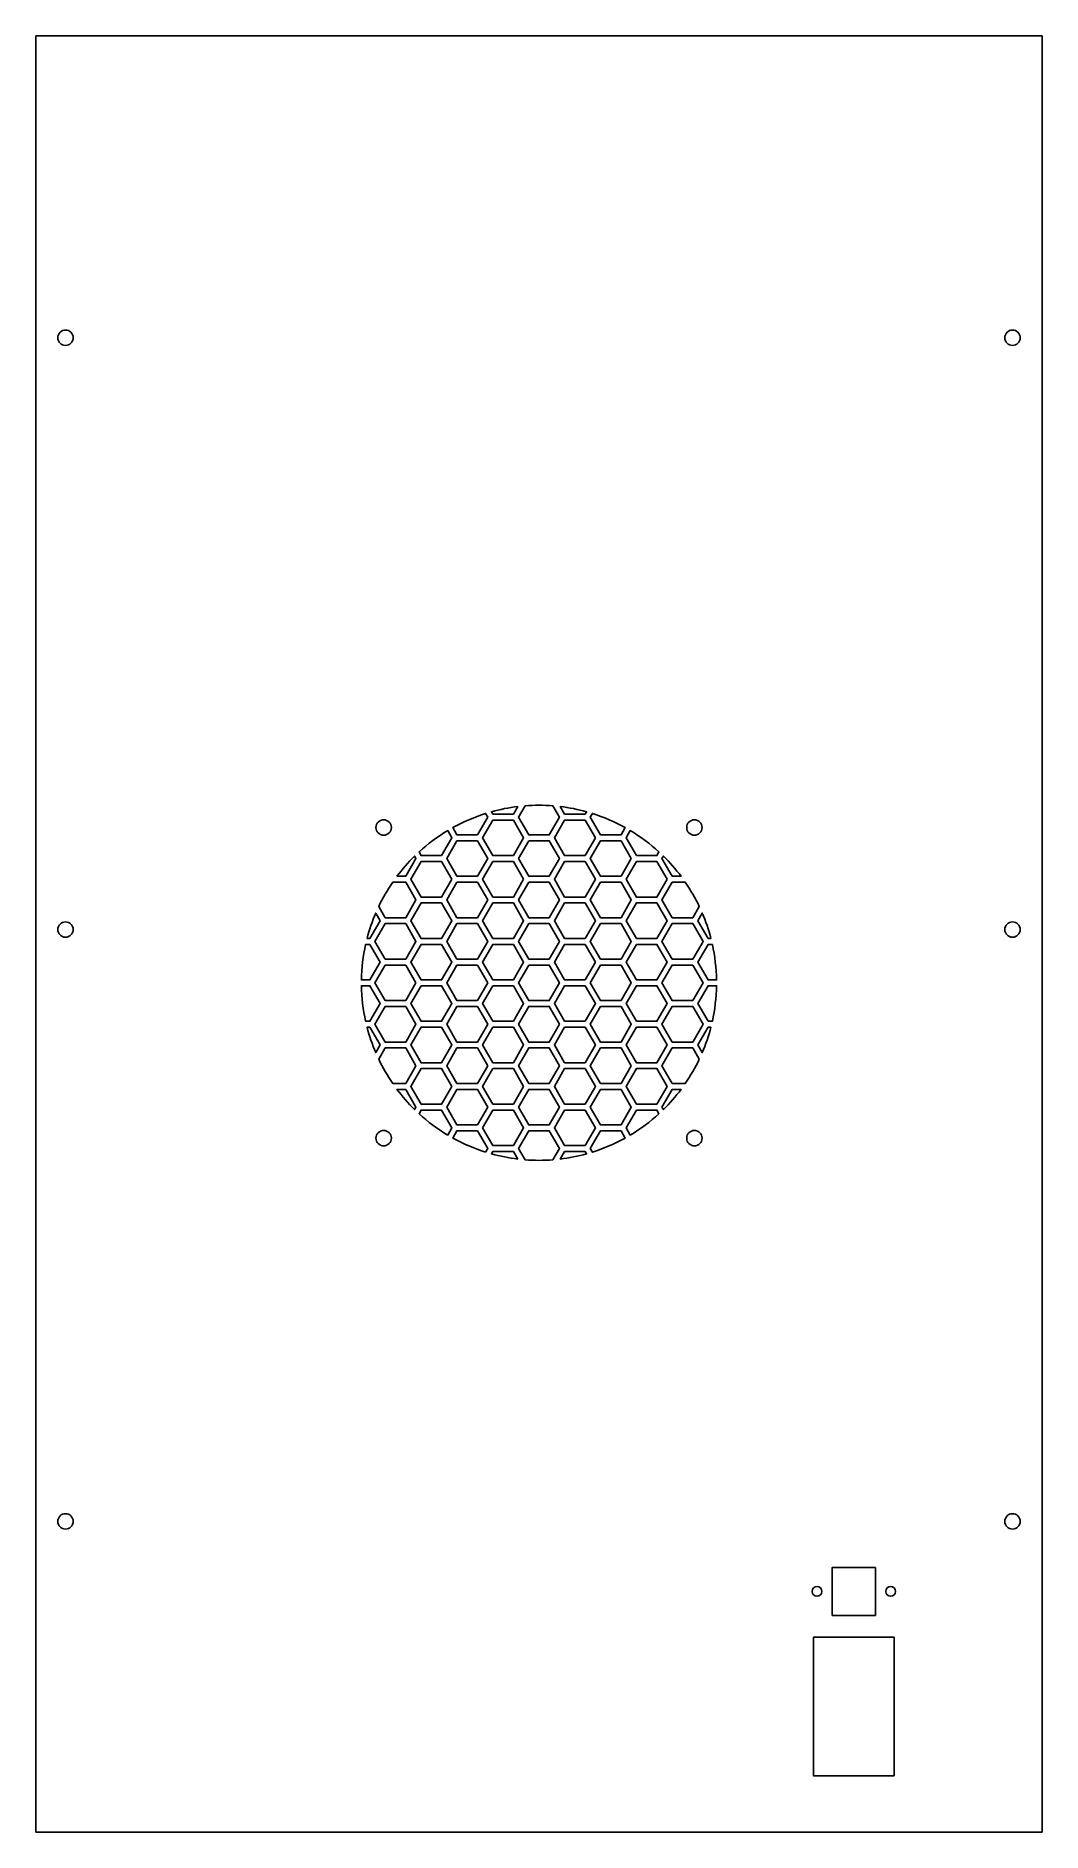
# Model space of a CAD drawing. Header units: millimetres. Extents: x -19 to 321, y -136 to 471.
import ezdxf

# ---------------------------------------------------------------- set-up
doc = ezdxf.new("R2010")
doc.units = ezdxf.units.MM
doc.layers.get('0').update_dxf_attribs({"linetype": 'CONTINUOUS'})

msp = doc.modelspace()

# ---------------------------------------------------------------- linework, layer by layer
for points in [[(-18.66, 471.5), (321.34, 471.5), (321.34, -135.5), (-18.66, -135.5)], [(142.68, 194.5), (146.14, 200.5), (142.68, 206.5), (135.75, 206.5), (132.28, 200.5), (135.75, 194.5)], [(166.93, 194.5), (170.39, 200.5), (166.93, 206.5), (160, 206.5), (156.53, 200.5), (160, 194.5)], [(130.55, 199.5), (123.62, 199.5), (120.16, 193.5), (123.62, 187.5), (130.55, 187.5), (134.02, 193.5)], [(147.87, 199.5), (144.41, 193.5), (147.87, 187.5), (154.8, 187.5), (158.26, 193.5), (154.8, 199.5)], [(182.51, 193.5), (179.05, 199.5), (172.12, 199.5), (168.66, 193.5), (172.12, 187.5), (179.05, 187.5)], [(121.89, 186.5), (118.43, 192.5), (111.5, 192.5), (108.04, 186.5), (111.5, 180.5), (118.43, 180.5)], [(146.14, 186.5), (142.68, 192.5), (135.75, 192.5), (132.28, 186.5), (135.75, 180.5), (142.68, 180.5)], [(166.93, 180.5), (170.39, 186.5), (166.93, 192.5), (160, 192.5), (156.53, 186.5), (160, 180.5)], [(194.64, 186.5), (191.17, 192.5), (184.24, 192.5), (180.78, 186.5), (184.24, 180.5), (191.17, 180.5)], [(130.55, 185.5), (123.62, 185.5), (120.16, 179.5), (123.62, 173.5), (130.55, 173.5), (134.02, 179.5)], [(147.87, 185.5), (144.41, 179.5), (147.87, 173.5), (154.8, 173.5), (158.26, 179.5), (154.8, 185.5)], [(172.12, 173.5), (179.05, 173.5), (182.51, 179.5), (179.05, 185.5), (172.12, 185.5), (168.66, 179.5)], [(118.43, 178.5), (111.5, 178.5), (108.04, 172.5), (111.5, 166.5), (118.43, 166.5), (121.89, 172.5)], [(142.68, 178.5), (135.75, 178.5), (132.28, 172.5), (135.75, 166.5), (142.68, 166.5), (146.14, 172.5)], [(166.93, 166.5), (170.39, 172.5), (166.93, 178.5), (160, 178.5), (156.53, 172.5), (160, 166.5)], [(184.24, 166.5), (191.17, 166.5), (194.64, 172.5), (191.17, 178.5), (184.24, 178.5), (180.78, 172.5)], [(106.3, 171.5), (99.38, 171.5), (95.91, 165.5), (99.38, 159.5), (106.3, 159.5), (109.77, 165.5)], [(130.55, 171.5), (123.62, 171.5), (120.16, 165.5), (123.62, 159.5), (130.55, 159.5), (134.02, 165.5)], [(147.87, 171.5), (144.41, 165.5), (147.87, 159.5), (154.8, 159.5), (158.26, 165.5), (154.8, 171.5)], [(179.05, 171.5), (172.12, 171.5), (168.66, 165.5), (172.12, 159.5), (179.05, 159.5), (182.51, 165.5)], [(203.3, 171.5), (196.37, 171.5), (192.9, 165.5), (196.37, 159.5), (203.3, 159.5), (206.76, 165.5)], [(118.43, 164.5), (111.5, 164.5), (108.04, 158.5), (111.5, 152.5), (118.43, 152.5), (121.89, 158.5)], [(142.68, 164.5), (135.75, 164.5), (132.28, 158.5), (135.75, 152.5), (142.68, 152.5), (146.14, 158.5)], [(166.93, 152.5), (170.39, 158.5), (166.93, 164.5), (160, 164.5), (156.53, 158.5), (160, 152.5)], [(184.24, 164.5), (180.78, 158.5), (184.24, 152.5), (191.17, 152.5), (194.64, 158.5), (191.17, 164.5)], [(109.77, 151.5), (106.3, 157.5), (99.38, 157.5), (95.91, 151.5), (99.38, 145.5), (106.3, 145.5)], [(134.02, 151.5), (130.55, 157.5), (123.62, 157.5), (120.16, 151.5), (123.62, 145.5), (130.55, 145.5)], [(147.87, 157.5), (144.41, 151.5), (147.87, 145.5), (154.8, 145.5), (158.26, 151.5), (154.8, 157.5)], [(168.66, 151.5), (172.12, 145.5), (179.05, 145.5), (182.51, 151.5), (179.05, 157.5), (172.12, 157.5)], [(192.9, 151.5), (196.37, 145.5), (203.3, 145.5), (206.76, 151.5), (203.3, 157.5), (196.37, 157.5)], [(111.5, 150.5), (108.04, 144.5), (111.5, 138.5), (118.43, 138.5), (121.89, 144.5), (118.43, 150.5)], [(135.75, 150.5), (132.28, 144.5), (135.75, 138.5), (142.68, 138.5), (146.14, 144.5), (142.68, 150.5)], [(166.93, 138.5), (170.39, 144.5), (166.93, 150.5), (160, 150.5), (156.53, 144.5), (160, 138.5)], [(184.24, 138.5), (191.17, 138.5), (194.64, 144.5), (191.17, 150.5), (184.24, 150.5), (180.78, 144.5)], [(106.3, 143.5), (99.38, 143.5), (95.91, 137.5), (99.38, 131.5), (106.3, 131.5), (109.77, 137.5)], [(130.55, 143.5), (123.62, 143.5), (120.16, 137.5), (123.62, 131.5), (130.55, 131.5), (134.02, 137.5)], [(158.26, 137.5), (154.8, 143.5), (147.87, 143.5), (144.41, 137.5), (147.87, 131.5), (154.8, 131.5)], [(179.05, 143.5), (172.12, 143.5), (168.66, 137.5), (172.12, 131.5), (179.05, 131.5), (182.51, 137.5)], [(203.3, 143.5), (196.37, 143.5), (192.9, 137.5), (196.37, 131.5), (203.3, 131.5), (206.76, 137.5)], [(118.43, 136.5), (111.5, 136.5), (108.04, 130.5), (111.5, 124.5), (118.43, 124.5), (121.89, 130.5)], [(142.68, 136.5), (135.75, 136.5), (132.28, 130.5), (135.75, 124.5), (142.68, 124.5), (146.14, 130.5)], [(166.93, 124.5), (170.39, 130.5), (166.93, 136.5), (160, 136.5), (156.53, 130.5), (160, 124.5)], [(191.17, 136.5), (184.24, 136.5), (180.78, 130.5), (184.24, 124.5), (191.17, 124.5), (194.64, 130.5)], [(134.02, 123.5), (130.55, 129.5), (123.62, 129.5), (120.16, 123.5), (123.62, 117.5), (130.55, 117.5)], [(158.26, 123.5), (154.8, 129.5), (147.87, 129.5), (144.41, 123.5), (147.87, 117.5), (154.8, 117.5)], [(182.51, 123.5), (179.05, 129.5), (172.12, 129.5), (168.66, 123.5), (172.12, 117.5), (179.05, 117.5)], [(121.89, 116.5), (118.43, 122.5), (111.5, 122.5), (108.04, 116.5), (111.5, 110.5), (118.43, 110.5)], [(146.14, 116.5), (142.68, 122.5), (135.75, 122.5), (132.28, 116.5), (135.75, 110.5), (142.68, 110.5)], [(166.93, 110.5), (170.39, 116.5), (166.93, 122.5), (160, 122.5), (156.53, 116.5), (160, 110.5)], [(191.17, 110.5), (194.64, 116.5), (191.17, 122.5), (184.24, 122.5), (180.78, 116.5), (184.24, 110.5)], [(130.55, 115.5), (123.62, 115.5), (120.16, 109.5), (123.62, 103.5), (130.55, 103.5), (134.02, 109.5)], [(158.26, 109.5), (154.8, 115.5), (147.87, 115.5), (144.41, 109.5), (147.87, 103.5), (154.8, 103.5)], [(179.05, 103.5), (182.51, 109.5), (179.05, 115.5), (172.12, 115.5), (168.66, 109.5), (172.12, 103.5)], [(132.28, 102.5), (135.75, 96.5), (142.68, 96.5), (146.14, 102.5), (142.68, 108.5), (135.75, 108.5)], [(160, 108.5), (156.53, 102.5), (160, 96.5), (166.93, 96.5), (170.39, 102.5), (166.93, 108.5)], [(265.01, -46.05), (250.46, -46.05), (250.46, -62.3), (265.01, -62.3)], [(271.34, -116.5), (271.34, -69.6), (244.14, -69.6), (244.14, -116.5)]]:
    msp.add_lwpolyline(points, close=True)
for points in [[(134.02, 207.5), (133.31, 208.73, 0.050476), (122.21, 203.95), (123.62, 201.5), (130.55, 201.5)], [(142.68, 208.5), (144.16, 211.07, 0.037773), (135.28, 209.31), (135.75, 208.5)], [(146.61, 211.31, -0.039448), (156.06, 211.31), (158.26, 207.5), (154.8, 201.5), (147.87, 201.5), (144.41, 207.5)], [(166.93, 208.5), (167.39, 209.31, 0.037772), (158.51, 211.07), (160, 208.5)], [(179.05, 201.5), (180.47, 203.95, 0.050476), (169.36, 208.73), (168.66, 207.5), (172.12, 201.5)], [(118.43, 194.5), (121.89, 200.5), (120.48, 202.95, 0.050475), (110.79, 195.73), (111.5, 194.5)], [(184.24, 194.5), (191.17, 194.5), (191.88, 195.73, 0.050476), (182.2, 202.95), (180.78, 200.5)], [(103.34, 187.5, -0.037777), (109.3, 194.31), (109.77, 193.5), (106.3, 187.5)], [(196.37, 187.5), (199.34, 187.5, 0.037777), (193.37, 194.31), (192.9, 193.5)], [(106.3, 185.5), (101.9, 185.5, 0.039442), (97.17, 177.31), (99.38, 173.5), (106.3, 173.5), (109.77, 179.5)], [(196.37, 173.5), (203.3, 173.5), (205.5, 177.31, 0.039442), (200.77, 185.5), (196.37, 185.5), (192.9, 179.5)], [(93.24, 166.5, -0.037782), (96.16, 175.07), (97.65, 172.5), (94.18, 166.5)], [(208.49, 166.5), (209.43, 166.5, 0.037778), (206.51, 175.07), (205.03, 172.5)], [(94.18, 164.5), (92.76, 164.5, 0.050476), (91.34, 152.5), (94.18, 152.5), (97.65, 158.5)], [(209.91, 164.5), (208.49, 164.5), (205.03, 158.5), (208.49, 152.5), (211.33, 152.5, 0.050476)], [(92.76, 138.5, -0.050476), (91.34, 150.5), (94.18, 150.5), (97.65, 144.5), (94.18, 138.5)], [(208.49, 138.5), (209.91, 138.5, 0.050476), (211.33, 150.5), (208.49, 150.5), (205.03, 144.5)], [(94.18, 136.5), (93.24, 136.5, 0.037782), (96.16, 127.93), (97.65, 130.5)], [(209.43, 136.5, -0.037778), (206.51, 127.93), (205.03, 130.5), (208.49, 136.5)], [(109.77, 123.5), (106.3, 129.5), (99.38, 129.5), (97.17, 125.68, 0.039442), (101.9, 117.5), (106.3, 117.5)], [(205.5, 125.68, -0.039442), (200.77, 117.5), (196.37, 117.5), (192.9, 123.5), (196.37, 129.5), (203.3, 129.5)], [(106.3, 115.5), (103.34, 115.5, 0.037777), (109.3, 108.69), (109.77, 109.5)], [(192.9, 109.5), (193.37, 108.69, 0.037777), (199.34, 115.5), (196.37, 115.5)], [(120.48, 100.04, -0.050475), (110.79, 107.27), (111.5, 108.5), (118.43, 108.5), (121.89, 102.5)], [(184.24, 108.5), (180.78, 102.5), (182.2, 100.04, 0.050476), (191.88, 107.27), (191.17, 108.5)], [(133.31, 94.27), (134.02, 95.5), (130.55, 101.5), (123.62, 101.5), (122.21, 99.04, 0.050476)], [(156.06, 91.69), (158.26, 95.5), (154.8, 101.5), (147.87, 101.5), (144.41, 95.5), (146.61, 91.69, 0.039448)], [(168.66, 95.5), (169.36, 94.27, 0.050476), (180.47, 99.04), (179.05, 101.5), (172.12, 101.5)], [(144.16, 91.93, -0.037773), (135.28, 93.69), (135.75, 94.5), (142.68, 94.5)], [(160, 94.5), (158.51, 91.93, 0.037772), (167.39, 93.69), (166.93, 94.5)]]:
    msp.add_lwpolyline(points, format="xyb", close=True)
at = {"extrusion": (1.29397e-16, -4.98894e-24, -1)}
for centre in [(8.66, 369.5, 0), (8.66, 169.5, 0), (8.66, -30.5, 0)]:
    msp.add_circle(centre, 2.6, dxfattribs=at)
at = {"extrusion": (4.94035e-15, -4.98894e-24, -1)}
for centre in [(-311.34, 369.5, 0), (-311.34, 169.5, 0), (-311.34, -30.5, 0)]:
    msp.add_circle(centre, 2.6, dxfattribs=at)
for centre, radius in [((98.84, 204, 0), 2.6), ((203.84, 204, 0), 2.6), ((98.84, 99, 0), 2.6), ((203.84, 99, 0), 2.6), ((245.29, -54.18, 0), 1.65), ((270.19, -54.18, 0), 1.65)]:
    msp.add_circle(centre, radius)

doc.saveas('drawing.dxf')
